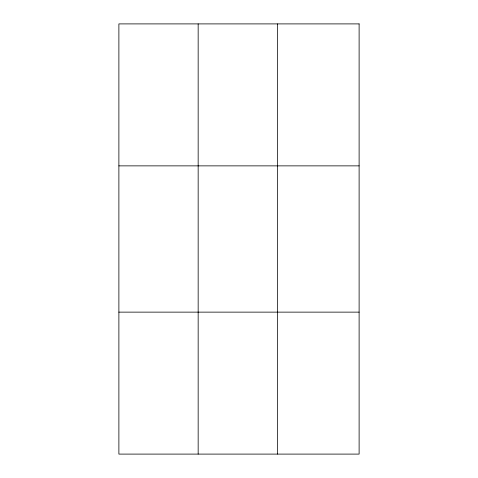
<?xml version="1.0" encoding="UTF-8"?>
<svg xmlns="http://www.w3.org/2000/svg" width="478" height="478" viewBox="0 0 478 478"><rect width="100%" height="100%" fill="white"/><g stroke="black" fill="none" stroke-linecap="round" stroke-linejoin="round"><path stroke-width="0.72" d="M198.161 454.1L198.161 23.9M277.437 454.1L277.437 23.9M118.885 165.866L359.115 165.866M118.885 312.134L359.115 312.134M359.115 23.9L359.115 454.1L118.885 454.1L118.885 23.9L359.115 23.9"/></g></svg>
